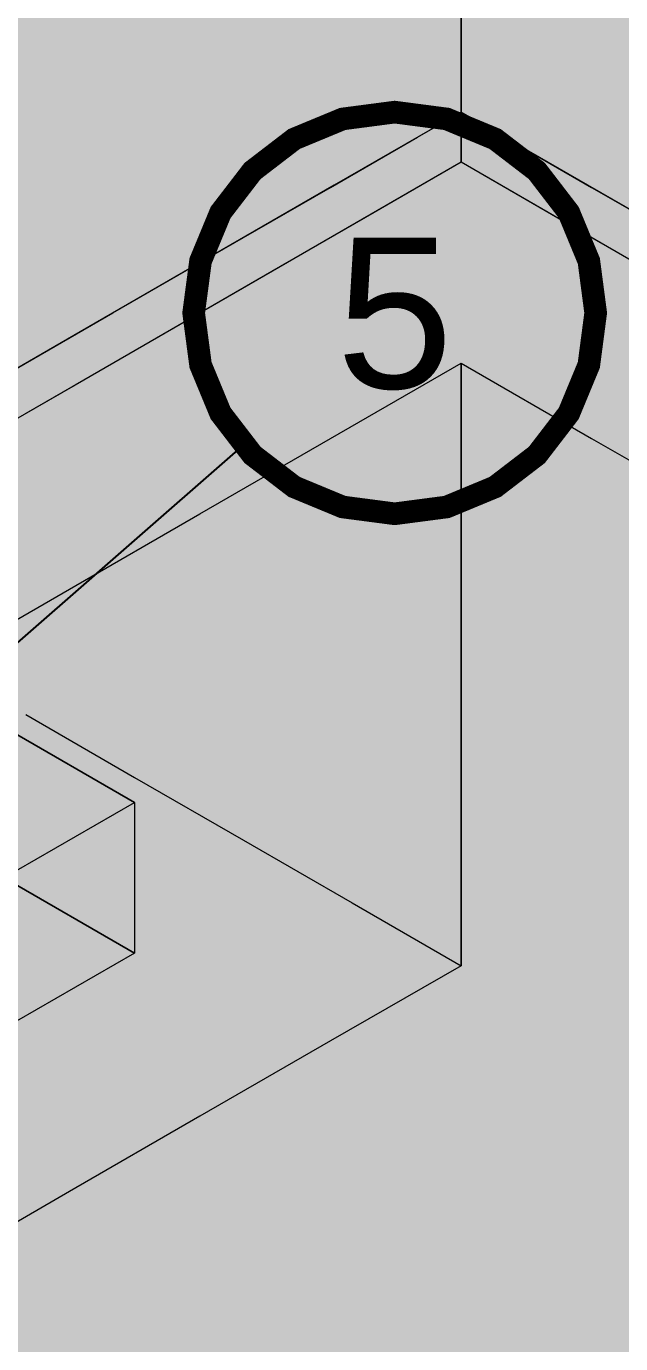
# Model space of a CAD drawing. Header units: metres. Extents: x 349122 to 349453, y 9281252 to 9281971.
# Drawn here: x 349264.1785 to 349264.2968, y 9281656.6197 to 9281656.8821 of the extents above; entities that cross this region are included whole.
import ezdxf
from ezdxf.enums import TextEntityAlignment as Align

# ---------------------------------------------------------------- set-up
doc = ezdxf.new("R2010")
doc.units = ezdxf.units.M
doc.header["$LTSCALE"] = 0.25
doc.layers.add('ISO-3D', color=7, linetype='CONTINUOUS', lineweight=13)
doc.layers.add('ISO-3D-ARISTAS', color=250, linetype='CONTINUOUS', lineweight=13)
doc.layers.add('LLAMADAS-NUM', color=30, linetype='CONTINUOUS', lineweight=25, true_color=0xc05014)
doc.styles.get("Standard").update_dxf_attribs({"font": 'arial.ttf'})

msp = doc.modelspace()

# ---------------------------------------------------------------- linework, layer by layer
at = {"layer": 'ISO-3D', "true_color": 0x9e9d98}
for points in [[(349264.22788, 9281656.87959), (349264.20314, 9281656.89387), (349264.22788, 9281656.90853), (349264.20314, 9281656.92282)], [(349264.27737, 9281656.87996), (349264.25263, 9281656.89425), (349264.27737, 9281656.90891), (349264.25263, 9281656.9232)], [(349264.29026, 9281656.87708), (349264.265, 9281656.89167), (349264.29026, 9281656.90375), (349264.265, 9281656.91833)], [(349264.25263, 9281656.8653), (349264.22788, 9281656.87959), (349264.25263, 9281656.89425), (349264.22788, 9281656.90853)], [(349264.30212, 9281656.86568), (349264.27737, 9281656.87996), (349264.30212, 9281656.89462), (349264.27737, 9281656.90891)], [(349264.20314, 9281656.86492), (349264.1784, 9281656.87921), (349264.20314, 9281656.89387), (349264.1784, 9281656.90816)], [(349264.31552, 9281656.8625), (349264.29026, 9281656.87708), (349264.31552, 9281656.88917), (349264.29026, 9281656.90375)], [(349264.22788, 9281656.85064), (349264.20314, 9281656.86492), (349264.22788, 9281656.87959), (349264.20314, 9281656.89387)], [(349264.27737, 9281656.85102), (349264.25263, 9281656.8653), (349264.27737, 9281656.87996), (349264.25263, 9281656.89425)], [(349264.29026, 9281656.85042), (349264.265, 9281656.865), (349264.29026, 9281656.87708), (349264.265, 9281656.89167)], [(349264.25263, 9281656.83635), (349264.22788, 9281656.85064), (349264.25263, 9281656.8653), (349264.22788, 9281656.87959)], [(349264.30212, 9281656.83673), (349264.27737, 9281656.85102), (349264.30212, 9281656.86568), (349264.27737, 9281656.87996)], [(349264.20314, 9281656.83598), (349264.1784, 9281656.85026), (349264.20314, 9281656.86492), (349264.1784, 9281656.87921)], [(349264.31552, 9281656.83583), (349264.29026, 9281656.85042), (349264.31552, 9281656.8625), (349264.29026, 9281656.87708)], [(349264.22788, 9281656.82169), (349264.20314, 9281656.83598), (349264.22788, 9281656.85064), (349264.20314, 9281656.86492)], [(349264.27737, 9281656.82207), (349264.25263, 9281656.83635), (349264.27737, 9281656.85102), (349264.25263, 9281656.8653)], [(349264.25263, 9281656.80741), (349264.22788, 9281656.82169), (349264.25263, 9281656.83635), (349264.22788, 9281656.85064)], [(349264.30212, 9281656.80778), (349264.27737, 9281656.82207), (349264.30212, 9281656.83673), (349264.27737, 9281656.85102)], [(349264.20314, 9281656.80703), (349264.1784, 9281656.82132), (349264.20314, 9281656.83598), (349264.1784, 9281656.85026)], [(349264.22788, 9281656.79274), (349264.20314, 9281656.80703), (349264.22788, 9281656.82169), (349264.20314, 9281656.83598)], [(349264.27737, 9281656.79312), (349264.25263, 9281656.80741), (349264.27737, 9281656.82207), (349264.25263, 9281656.83635)], [(349264.30212, 9281656.77883), (349264.27737, 9281656.79312), (349264.30212, 9281656.80778), (349264.27737, 9281656.82207)], [(349264.20314, 9281656.77808), (349264.1784, 9281656.79237), (349264.20314, 9281656.80703), (349264.1784, 9281656.82132)], [(349264.25263, 9281656.77846), (349264.22788, 9281656.79274), (349264.25263, 9281656.80741), (349264.22788, 9281656.82169)], [(349264.29098, 9281656.78), (349264.265, 9281656.795), (349264.29098, 9281656.8), (349264.265, 9281656.815)], [(349264.22788, 9281656.7638), (349264.20314, 9281656.77808), (349264.22788, 9281656.79274), (349264.20314, 9281656.80703)], [(349264.27737, 9281656.76417), (349264.25263, 9281656.77846), (349264.27737, 9281656.79312), (349264.25263, 9281656.80741)], [(349264.31696, 9281656.765), (349264.29098, 9281656.78), (349264.31696, 9281656.785), (349264.29098, 9281656.8)], [(349264.29098, 9281656.755), (349264.265, 9281656.77), (349264.29098, 9281656.78), (349264.265, 9281656.795)], [(349264.30212, 9281656.74989), (349264.27737, 9281656.76417), (349264.30212, 9281656.77883), (349264.27737, 9281656.79312)], [(349264.20314, 9281656.74914), (349264.1784, 9281656.76342), (349264.20314, 9281656.77808), (349264.1784, 9281656.79237)], [(349264.25263, 9281656.74951), (349264.22788, 9281656.7638), (349264.25263, 9281656.77846), (349264.22788, 9281656.79274)], [(349264.31696, 9281656.74), (349264.29098, 9281656.755), (349264.31696, 9281656.765), (349264.29098, 9281656.78)], [(349264.22788, 9281656.73485), (349264.20314, 9281656.74914), (349264.22788, 9281656.7638), (349264.20314, 9281656.77808)], [(349264.27737, 9281656.73523), (349264.25263, 9281656.74951), (349264.27737, 9281656.76417), (349264.25263, 9281656.77846)], [(349264.29098, 9281656.73), (349264.265, 9281656.745), (349264.29098, 9281656.755), (349264.265, 9281656.77)], [(349264.30212, 9281656.72094), (349264.27737, 9281656.73523), (349264.30212, 9281656.74989), (349264.27737, 9281656.76417)], [(349264.20314, 9281656.72019), (349264.1784, 9281656.73447), (349264.20314, 9281656.74914), (349264.1784, 9281656.76342)], [(349264.25263, 9281656.72056), (349264.22788, 9281656.73485), (349264.25263, 9281656.74951), (349264.22788, 9281656.7638)], [(349264.31696, 9281656.715), (349264.29098, 9281656.73), (349264.31696, 9281656.74), (349264.29098, 9281656.755)], [(349264.22788, 9281656.7059), (349264.20314, 9281656.72019), (349264.22788, 9281656.73485), (349264.20314, 9281656.74914)], [(349264.27737, 9281656.70628), (349264.25263, 9281656.72056), (349264.27737, 9281656.73523), (349264.25263, 9281656.74951)], [(349264.20005, 9281656.70437), (349264.1784, 9281656.71687), (349264.20005, 9281656.7325), (349264.1784, 9281656.745)], [(349264.29098, 9281656.705), (349264.265, 9281656.72), (349264.29098, 9281656.73), (349264.265, 9281656.745)], [(349264.30212, 9281656.69199), (349264.27737, 9281656.70628), (349264.30212, 9281656.72094), (349264.27737, 9281656.73523)], [(349264.20314, 9281656.69124), (349264.1784, 9281656.70553), (349264.20314, 9281656.72019), (349264.1784, 9281656.73447)], [(349264.25263, 9281656.69162), (349264.22788, 9281656.7059), (349264.25263, 9281656.72056), (349264.22788, 9281656.73485)], [(349264.2217, 9281656.69187), (349264.20005, 9281656.70437), (349264.2217, 9281656.72), (349264.20005, 9281656.7325)], [(349264.31696, 9281656.69), (349264.29098, 9281656.705), (349264.31696, 9281656.715), (349264.29098, 9281656.73)], [(349264.22788, 9281656.67695), (349264.20314, 9281656.69124), (349264.22788, 9281656.7059), (349264.20314, 9281656.72019)], [(349264.24335, 9281656.67937), (349264.2217, 9281656.69187), (349264.24335, 9281656.7075), (349264.2217, 9281656.72)], [(349264.27737, 9281656.67733), (349264.25263, 9281656.69162), (349264.27737, 9281656.70628), (349264.25263, 9281656.72056)], [(349264.29098, 9281656.68), (349264.265, 9281656.695), (349264.29098, 9281656.705), (349264.265, 9281656.72)], [(349264.20005, 9281656.67625), (349264.1784, 9281656.68875), (349264.20005, 9281656.70437), (349264.1784, 9281656.71687)], [(349264.265, 9281656.66687), (349264.24335, 9281656.67937), (349264.265, 9281656.695), (349264.24335, 9281656.7075)], [(349264.30212, 9281656.66305), (349264.27737, 9281656.67733), (349264.30212, 9281656.69199), (349264.27737, 9281656.70628)], [(349264.20314, 9281656.66229), (349264.1784, 9281656.67658), (349264.20314, 9281656.69124), (349264.1784, 9281656.70553)], [(349264.2217, 9281656.66375), (349264.20005, 9281656.67625), (349264.2217, 9281656.69187), (349264.20005, 9281656.70437)], [(349264.25263, 9281656.66267), (349264.22788, 9281656.67695), (349264.25263, 9281656.69162), (349264.22788, 9281656.7059)], [(349264.31696, 9281656.665), (349264.29098, 9281656.68), (349264.31696, 9281656.69), (349264.29098, 9281656.705)], [(349264.29098, 9281656.65187), (349264.265, 9281656.66687), (349264.29098, 9281656.68), (349264.265, 9281656.695)], [(349264.22788, 9281656.64801), (349264.20314, 9281656.66229), (349264.22788, 9281656.67695), (349264.20314, 9281656.69124)], [(349264.24335, 9281656.65125), (349264.2217, 9281656.66375), (349264.24335, 9281656.67937), (349264.2217, 9281656.69187)], [(349264.27737, 9281656.64838), (349264.25263, 9281656.66267), (349264.27737, 9281656.67733), (349264.25263, 9281656.69162)], [(349264.20005, 9281656.64812), (349264.1784, 9281656.66062), (349264.20005, 9281656.67625), (349264.1784, 9281656.68875)], [(349264.265, 9281656.63875), (349264.24335, 9281656.65125), (349264.265, 9281656.66687), (349264.24335, 9281656.67937)], [(349264.31696, 9281656.63687), (349264.29098, 9281656.65187), (349264.31696, 9281656.665), (349264.29098, 9281656.68)], [(349264.20314, 9281656.63335), (349264.1784, 9281656.64763), (349264.20314, 9281656.66229), (349264.1784, 9281656.67658)], [(349264.2217, 9281656.63562), (349264.20005, 9281656.64812), (349264.2217, 9281656.66375), (349264.20005, 9281656.67625)], [(349264.25263, 9281656.63372), (349264.22788, 9281656.64801), (349264.25263, 9281656.66267), (349264.22788, 9281656.67695)], [(349264.30212, 9281656.6341), (349264.27737, 9281656.64838), (349264.30212, 9281656.66305), (349264.27737, 9281656.67733)], [(349264.29098, 9281656.62375), (349264.265, 9281656.63875), (349264.29098, 9281656.65187), (349264.265, 9281656.66687)], [(349264.22788, 9281656.61906), (349264.20314, 9281656.63335), (349264.22788, 9281656.64801), (349264.20314, 9281656.66229)], [(349264.24335, 9281656.62312), (349264.2217, 9281656.63562), (349264.24335, 9281656.65125), (349264.2217, 9281656.66375)], [(349264.27737, 9281656.61944), (349264.25263, 9281656.63372), (349264.27737, 9281656.64838), (349264.25263, 9281656.66267)], [(349264.20005, 9281656.62), (349264.1784, 9281656.6325), (349264.20005, 9281656.64812), (349264.1784, 9281656.66062)], [(349264.265, 9281656.61062), (349264.24335, 9281656.62312), (349264.265, 9281656.63875), (349264.24335, 9281656.65125)], [(349264.31696, 9281656.60875), (349264.29098, 9281656.62375), (349264.31696, 9281656.63687), (349264.29098, 9281656.65187)], [(349264.20314, 9281656.6044), (349264.1784, 9281656.61868), (349264.20314, 9281656.63335), (349264.1784, 9281656.64763)], [(349264.2217, 9281656.6075), (349264.20005, 9281656.62), (349264.2217, 9281656.63562), (349264.20005, 9281656.64812)], [(349264.25263, 9281656.60477), (349264.22788, 9281656.61906), (349264.25263, 9281656.63372), (349264.22788, 9281656.64801)], [(349264.30212, 9281656.60515), (349264.27737, 9281656.61944), (349264.30212, 9281656.6341), (349264.27737, 9281656.64838)], [(349264.29098, 9281656.59562), (349264.265, 9281656.61062), (349264.29098, 9281656.62375), (349264.265, 9281656.63875)], [(349264.24335, 9281656.595), (349264.2217, 9281656.6075), (349264.24335, 9281656.62312), (349264.2217, 9281656.63562)], [(349264.22788, 9281656.59011), (349264.20314, 9281656.6044), (349264.22788, 9281656.61906), (349264.20314, 9281656.63335)], [(349264.27737, 9281656.59049), (349264.25263, 9281656.60477), (349264.27737, 9281656.61944), (349264.25263, 9281656.63372)], [(349264.20005, 9281656.59187), (349264.1784, 9281656.60437), (349264.20005, 9281656.62), (349264.1784, 9281656.6325)], [(349264.265, 9281656.5825), (349264.24335, 9281656.595), (349264.265, 9281656.61062), (349264.24335, 9281656.62312)], [(349264.31696, 9281656.58062), (349264.29098, 9281656.59562), (349264.31696, 9281656.60875), (349264.29098, 9281656.62375)], [(349264.2217, 9281656.57937), (349264.20005, 9281656.59187), (349264.2217, 9281656.6075), (349264.20005, 9281656.62)]]:
    msp.add_solid(points, dxfattribs=at)
at = {"layer": 'ISO-3D', "true_color": 0x7f7e7a}
for points in [[(349264.2394, 9281656.89022), (349264.21379, 9281656.87543), (349264.2394, 9281656.92022), (349264.21379, 9281656.90543)], [(349264.21379, 9281656.87543), (349264.18819, 9281656.86065), (349264.21379, 9281656.90543), (349264.18819, 9281656.89065)], [(349264.265, 9281656.88), (349264.2394, 9281656.86522), (349264.265, 9281656.905), (349264.2394, 9281656.89022)], [(349264.18819, 9281656.86065), (349264.16258, 9281656.84587), (349264.18819, 9281656.89065), (349264.16258, 9281656.87587)], [(349264.2394, 9281656.86522), (349264.21379, 9281656.85043), (349264.2394, 9281656.89022), (349264.21379, 9281656.87543)], [(349264.265, 9281656.855), (349264.2394, 9281656.84022), (349264.265, 9281656.88), (349264.2394, 9281656.86522)], [(349264.21379, 9281656.85043), (349264.18819, 9281656.83565), (349264.21379, 9281656.87543), (349264.18819, 9281656.86065)], [(349264.2394, 9281656.84022), (349264.21379, 9281656.82543), (349264.2394, 9281656.86522), (349264.21379, 9281656.85043)], [(349264.18819, 9281656.83565), (349264.16258, 9281656.82087), (349264.18819, 9281656.86065), (349264.16258, 9281656.84587)], [(349264.21379, 9281656.82543), (349264.18819, 9281656.81065), (349264.21379, 9281656.85043), (349264.18819, 9281656.83565)], [(349264.18819, 9281656.81065), (349264.16258, 9281656.79587), (349264.18819, 9281656.83565), (349264.16258, 9281656.82087)], [(349264.20005, 9281656.6975), (349264.17654, 9281656.68393), (349264.20005, 9281656.7275), (349264.17654, 9281656.71393)]]:
    msp.add_solid(points, dxfattribs=at)
at = {"layer": 'ISO-3D', "true_color": 0x8e8d88}
for points in [[(349264.31263, 9281656.8775), (349264.28882, 9281656.89125), (349264.31263, 9281656.9075), (349264.28882, 9281656.92125)], [(349264.265, 9281656.89167), (349264.23974, 9281656.87708), (349264.265, 9281656.91833), (349264.23974, 9281656.90375)], [(349264.21448, 9281656.88917), (349264.18922, 9281656.87458), (349264.21448, 9281656.91583), (349264.18922, 9281656.90125)], [(349264.23974, 9281656.87708), (349264.21448, 9281656.8625), (349264.23974, 9281656.90375), (349264.21448, 9281656.88917)], [(349264.28882, 9281656.86625), (349264.265, 9281656.88), (349264.28882, 9281656.89125), (349264.265, 9281656.905)], [(349264.18922, 9281656.87458), (349264.16396, 9281656.86), (349264.18922, 9281656.90125), (349264.16396, 9281656.88667)], [(349264.265, 9281656.865), (349264.23974, 9281656.85042), (349264.265, 9281656.89167), (349264.23974, 9281656.87708)], [(349264.31263, 9281656.8525), (349264.28882, 9281656.86625), (349264.31263, 9281656.8775), (349264.28882, 9281656.89125)], [(349264.21448, 9281656.8625), (349264.18922, 9281656.84792), (349264.21448, 9281656.88917), (349264.18922, 9281656.87458)], [(349264.28882, 9281656.84125), (349264.265, 9281656.855), (349264.28882, 9281656.86625), (349264.265, 9281656.88)], [(349264.23974, 9281656.85042), (349264.21448, 9281656.83583), (349264.23974, 9281656.87708), (349264.21448, 9281656.8625)], [(349264.18922, 9281656.84792), (349264.16396, 9281656.83333), (349264.18922, 9281656.87458), (349264.16396, 9281656.86)], [(349264.31263, 9281656.8275), (349264.28882, 9281656.84125), (349264.31263, 9281656.8525), (349264.28882, 9281656.86625)], [(349264.21448, 9281656.83583), (349264.18922, 9281656.82125), (349264.21448, 9281656.8625), (349264.18922, 9281656.84792)], [(349264.18922, 9281656.82125), (349264.16396, 9281656.80667), (349264.18922, 9281656.84792), (349264.16396, 9281656.83333)], [(349264.265, 9281656.795), (349264.23902, 9281656.78), (349264.265, 9281656.815), (349264.23902, 9281656.8)], [(349264.23902, 9281656.78), (349264.21304, 9281656.765), (349264.23902, 9281656.8), (349264.21304, 9281656.785)], [(349264.265, 9281656.77), (349264.23902, 9281656.755), (349264.265, 9281656.795), (349264.23902, 9281656.78)], [(349264.21304, 9281656.765), (349264.18706, 9281656.75), (349264.21304, 9281656.785), (349264.18706, 9281656.77)], [(349264.23902, 9281656.755), (349264.21304, 9281656.74), (349264.23902, 9281656.78), (349264.21304, 9281656.765)], [(349264.18706, 9281656.75), (349264.16108, 9281656.735), (349264.18706, 9281656.77), (349264.16108, 9281656.755)], [(349264.265, 9281656.745), (349264.23902, 9281656.73), (349264.265, 9281656.77), (349264.23902, 9281656.755)], [(349264.21304, 9281656.74), (349264.18706, 9281656.725), (349264.21304, 9281656.765), (349264.18706, 9281656.75)], [(349264.23902, 9281656.73), (349264.21304, 9281656.715), (349264.23902, 9281656.755), (349264.21304, 9281656.74)], [(349264.18706, 9281656.725), (349264.16108, 9281656.71), (349264.18706, 9281656.75), (349264.16108, 9281656.735)], [(349264.265, 9281656.72), (349264.23902, 9281656.705), (349264.265, 9281656.745), (349264.23902, 9281656.73)], [(349264.20005, 9281656.6975), (349264.17407, 9281656.7125), (349264.20005, 9281656.7275), (349264.17407, 9281656.7425)], [(349264.21304, 9281656.715), (349264.18706, 9281656.7), (349264.21304, 9281656.74), (349264.18706, 9281656.725)], [(349264.23902, 9281656.705), (349264.21304, 9281656.69), (349264.23902, 9281656.73), (349264.21304, 9281656.715)], [(349264.18706, 9281656.7), (349264.16108, 9281656.685), (349264.18706, 9281656.725), (349264.16108, 9281656.71)], [(349264.265, 9281656.695), (349264.23902, 9281656.68), (349264.265, 9281656.72), (349264.23902, 9281656.705)], [(349264.21304, 9281656.69), (349264.18706, 9281656.675), (349264.21304, 9281656.715), (349264.18706, 9281656.7)], [(349264.23902, 9281656.68), (349264.21304, 9281656.665), (349264.23902, 9281656.705), (349264.21304, 9281656.69)], [(349264.18706, 9281656.675), (349264.16108, 9281656.66), (349264.18706, 9281656.7), (349264.16108, 9281656.685)], [(349264.21304, 9281656.665), (349264.18706, 9281656.65), (349264.21304, 9281656.69), (349264.18706, 9281656.675)], [(349264.18706, 9281656.65), (349264.16108, 9281656.635), (349264.18706, 9281656.675), (349264.16108, 9281656.66)]]:
    msp.add_solid(points, dxfattribs=at)
at = {"layer": 'ISO-3D', "true_color": 0x9e9c96}
for points in [[(349264.24167, 9281656.89403), (349264.21809, 9281656.88042), (349264.21785, 9281656.90778), (349264.19427, 9281656.89417)], [(349264.28906, 9281656.89389), (349264.26548, 9281656.88028), (349264.26524, 9281656.90764), (349264.24167, 9281656.89403)], [(349264.33645, 9281656.89375), (349264.31287, 9281656.88014), (349264.31263, 9281656.9075), (349264.28906, 9281656.89389)], [(349264.21809, 9281656.88042), (349264.19452, 9281656.86681), (349264.19427, 9281656.89417), (349264.1707, 9281656.88056)], [(349264.26548, 9281656.88028), (349264.24191, 9281656.86667), (349264.24167, 9281656.89403), (349264.21809, 9281656.88042)], [(349264.31287, 9281656.88014), (349264.2893, 9281656.86653), (349264.28906, 9281656.89389), (349264.26548, 9281656.88028)], [(349264.19452, 9281656.86681), (349264.17094, 9281656.85319), (349264.1707, 9281656.88056), (349264.14712, 9281656.86694)], [(349264.24191, 9281656.86667), (349264.21833, 9281656.85306), (349264.21809, 9281656.88042), (349264.19452, 9281656.86681)], [(349264.2893, 9281656.86653), (349264.26572, 9281656.85292), (349264.26548, 9281656.88028), (349264.24191, 9281656.86667)], [(349264.33669, 9281656.86639), (349264.31311, 9281656.85278), (349264.31287, 9281656.88014), (349264.2893, 9281656.86653)], [(349264.21833, 9281656.85306), (349264.19476, 9281656.83944), (349264.19452, 9281656.86681), (349264.17094, 9281656.85319)], [(349264.26572, 9281656.85292), (349264.24215, 9281656.83931), (349264.24191, 9281656.86667), (349264.21833, 9281656.85306)], [(349264.31311, 9281656.85278), (349264.28954, 9281656.83917), (349264.2893, 9281656.86653), (349264.26572, 9281656.85292)], [(349264.19476, 9281656.83944), (349264.17118, 9281656.82583), (349264.17094, 9281656.85319), (349264.14736, 9281656.83958)], [(349264.24215, 9281656.83931), (349264.21857, 9281656.82569), (349264.21833, 9281656.85306), (349264.19476, 9281656.83944)], [(349264.28954, 9281656.83917), (349264.26596, 9281656.82556), (349264.26572, 9281656.85292), (349264.24215, 9281656.83931)], [(349264.33909, 9281656.83778), (349264.31552, 9281656.82417), (349264.31311, 9281656.85278), (349264.28954, 9281656.83917)], [(349264.21857, 9281656.82569), (349264.195, 9281656.81208), (349264.19476, 9281656.83944), (349264.17118, 9281656.82583)], [(349264.26596, 9281656.82556), (349264.24239, 9281656.81194), (349264.24215, 9281656.83931), (349264.21857, 9281656.82569)], [(349264.31552, 9281656.82417), (349264.29194, 9281656.81056), (349264.28954, 9281656.83917), (349264.26596, 9281656.82556)], [(349264.195, 9281656.81208), (349264.17142, 9281656.79847), (349264.17118, 9281656.82583), (349264.14761, 9281656.81222)], [(349264.24239, 9281656.81194), (349264.21881, 9281656.79833), (349264.21857, 9281656.82569), (349264.195, 9281656.81208)], [(349264.29194, 9281656.81056), (349264.26837, 9281656.79694), (349264.26596, 9281656.82556), (349264.24239, 9281656.81194)], [(349264.3415, 9281656.80917), (349264.31792, 9281656.79556), (349264.31552, 9281656.82417), (349264.29194, 9281656.81056)], [(349264.29098, 9281656.8), (349264.265, 9281656.785), (349264.265, 9281656.815), (349264.23902, 9281656.8)], [(349264.21881, 9281656.79833), (349264.19524, 9281656.78472), (349264.195, 9281656.81208), (349264.17142, 9281656.79847)], [(349264.26837, 9281656.79694), (349264.24479, 9281656.78333), (349264.24239, 9281656.81194), (349264.21881, 9281656.79833)], [(349264.31792, 9281656.79556), (349264.29435, 9281656.78194), (349264.29194, 9281656.81056), (349264.26837, 9281656.79694)], [(349264.19524, 9281656.78472), (349264.17166, 9281656.77111), (349264.17142, 9281656.79847), (349264.14785, 9281656.78486)], [(349264.24479, 9281656.78333), (349264.22122, 9281656.76972), (349264.21881, 9281656.79833), (349264.19524, 9281656.78472)], [(349264.265, 9281656.785), (349264.23902, 9281656.77), (349264.23902, 9281656.8), (349264.21304, 9281656.785)], [(349264.31696, 9281656.785), (349264.29098, 9281656.77), (349264.29098, 9281656.8), (349264.265, 9281656.785)], [(349264.29435, 9281656.78194), (349264.27077, 9281656.76833), (349264.26837, 9281656.79694), (349264.24479, 9281656.78333)], [(349264.34246, 9281656.78139), (349264.31889, 9281656.76778), (349264.31792, 9281656.79556), (349264.29435, 9281656.78194)], [(349264.23902, 9281656.77), (349264.21304, 9281656.755), (349264.21304, 9281656.785), (349264.18706, 9281656.77)], [(349264.29098, 9281656.77), (349264.265, 9281656.755), (349264.265, 9281656.785), (349264.23902, 9281656.77)], [(349264.34294, 9281656.77), (349264.31696, 9281656.755), (349264.31696, 9281656.785), (349264.29098, 9281656.77)], [(349264.22122, 9281656.76972), (349264.19764, 9281656.75611), (349264.19524, 9281656.78472), (349264.17166, 9281656.77111)], [(349264.27077, 9281656.76833), (349264.2472, 9281656.75472), (349264.24479, 9281656.78333), (349264.22122, 9281656.76972)], [(349264.31889, 9281656.76778), (349264.29531, 9281656.75417), (349264.29435, 9281656.78194), (349264.27077, 9281656.76833)], [(349264.19764, 9281656.75611), (349264.17407, 9281656.7425), (349264.17166, 9281656.77111), (349264.14809, 9281656.7575)], [(349264.21304, 9281656.755), (349264.18706, 9281656.74), (349264.18706, 9281656.77), (349264.16108, 9281656.755)], [(349264.2472, 9281656.75472), (349264.22362, 9281656.74111), (349264.22122, 9281656.76972), (349264.19764, 9281656.75611)], [(349264.265, 9281656.755), (349264.23902, 9281656.74), (349264.23902, 9281656.77), (349264.21304, 9281656.755)], [(349264.31696, 9281656.755), (349264.29098, 9281656.74), (349264.29098, 9281656.77), (349264.265, 9281656.755)], [(349264.29531, 9281656.75417), (349264.27174, 9281656.74056), (349264.27077, 9281656.76833), (349264.2472, 9281656.75472)], [(349264.34342, 9281656.75361), (349264.31985, 9281656.74), (349264.31889, 9281656.76778), (349264.29531, 9281656.75417)], [(349264.18706, 9281656.74), (349264.16108, 9281656.725), (349264.16108, 9281656.755), (349264.1351, 9281656.74)], [(349264.22362, 9281656.74111), (349264.20005, 9281656.7275), (349264.19764, 9281656.75611), (349264.17407, 9281656.7425)], [(349264.23902, 9281656.74), (349264.21304, 9281656.725), (349264.21304, 9281656.755), (349264.18706, 9281656.74)], [(349264.27174, 9281656.74056), (349264.24816, 9281656.72694), (349264.2472, 9281656.75472), (349264.22362, 9281656.74111)], [(349264.29098, 9281656.74), (349264.265, 9281656.725), (349264.265, 9281656.755), (349264.23902, 9281656.74)], [(349264.31985, 9281656.74), (349264.29627, 9281656.72639), (349264.29531, 9281656.75417), (349264.27174, 9281656.74056)], [(349264.34294, 9281656.74), (349264.31696, 9281656.725), (349264.31696, 9281656.755), (349264.29098, 9281656.74)], [(349264.24816, 9281656.72694), (349264.22459, 9281656.71333), (349264.22362, 9281656.74111), (349264.20005, 9281656.7275)], [(349264.29627, 9281656.72639), (349264.2727, 9281656.71278), (349264.27174, 9281656.74056), (349264.24816, 9281656.72694)], [(349264.21304, 9281656.725), (349264.18706, 9281656.71), (349264.18706, 9281656.74), (349264.16108, 9281656.725)], [(349264.265, 9281656.725), (349264.23902, 9281656.71), (349264.23902, 9281656.74), (349264.21304, 9281656.725)], [(349264.31696, 9281656.725), (349264.29098, 9281656.71), (349264.29098, 9281656.74), (349264.265, 9281656.725)], [(349264.34439, 9281656.72583), (349264.32081, 9281656.71222), (349264.31985, 9281656.74), (349264.29627, 9281656.72639)], [(349264.22459, 9281656.71333), (349264.20108, 9281656.69976), (349264.20005, 9281656.7275), (349264.17654, 9281656.71393)], [(349264.18706, 9281656.71), (349264.16108, 9281656.695), (349264.16108, 9281656.725), (349264.1351, 9281656.71)], [(349264.23902, 9281656.71), (349264.21304, 9281656.695), (349264.21304, 9281656.725), (349264.18706, 9281656.71)], [(349264.2727, 9281656.71278), (349264.24912, 9281656.69917), (349264.24816, 9281656.72694), (349264.22459, 9281656.71333)], [(349264.29098, 9281656.71), (349264.265, 9281656.695), (349264.265, 9281656.725), (349264.23902, 9281656.71)], [(349264.32081, 9281656.71222), (349264.29724, 9281656.69861), (349264.29627, 9281656.72639), (349264.2727, 9281656.71278)], [(349264.34294, 9281656.71), (349264.31696, 9281656.695), (349264.31696, 9281656.725), (349264.29098, 9281656.71)], [(349264.20005, 9281656.6975), (349264.17654, 9281656.68393), (349264.17407, 9281656.7125), (349264.15056, 9281656.69893)], [(349264.20108, 9281656.69976), (349264.17757, 9281656.68619), (349264.17654, 9281656.71393), (349264.15304, 9281656.70036)], [(349264.24912, 9281656.69917), (349264.22562, 9281656.6856), (349264.22459, 9281656.71333), (349264.20108, 9281656.69976)], [(349264.29724, 9281656.69861), (349264.27366, 9281656.685), (349264.2727, 9281656.71278), (349264.24912, 9281656.69917)], [(349264.21304, 9281656.695), (349264.18706, 9281656.68), (349264.18706, 9281656.71), (349264.16108, 9281656.695)], [(349264.265, 9281656.695), (349264.23902, 9281656.68), (349264.23902, 9281656.71), (349264.21304, 9281656.695)], [(349264.31696, 9281656.695), (349264.29098, 9281656.68), (349264.29098, 9281656.71), (349264.265, 9281656.695)], [(349264.22562, 9281656.6856), (349264.20211, 9281656.67202), (349264.20108, 9281656.69976), (349264.17757, 9281656.68619)], [(349264.27366, 9281656.685), (349264.25015, 9281656.67143), (349264.24912, 9281656.69917), (349264.22562, 9281656.6856)], [(349264.32177, 9281656.68444), (349264.2982, 9281656.67083), (349264.29724, 9281656.69861), (349264.27366, 9281656.685)], [(349264.18706, 9281656.68), (349264.16108, 9281656.665), (349264.16108, 9281656.695), (349264.1351, 9281656.68)], [(349264.23902, 9281656.68), (349264.21304, 9281656.665), (349264.21304, 9281656.695), (349264.18706, 9281656.68)], [(349264.29098, 9281656.68), (349264.265, 9281656.665), (349264.265, 9281656.695), (349264.23902, 9281656.68)], [(349264.34294, 9281656.68), (349264.31696, 9281656.665), (349264.31696, 9281656.695), (349264.29098, 9281656.68)], [(349264.20211, 9281656.67202), (349264.1786, 9281656.65845), (349264.17757, 9281656.68619), (349264.15407, 9281656.67262)], [(349264.25015, 9281656.67143), (349264.22665, 9281656.65786), (349264.22562, 9281656.6856), (349264.20211, 9281656.67202)], [(349264.2982, 9281656.67083), (349264.27469, 9281656.65726), (349264.27366, 9281656.685), (349264.25015, 9281656.67143)], [(349264.21304, 9281656.665), (349264.18706, 9281656.65), (349264.18706, 9281656.68), (349264.16108, 9281656.665)], [(349264.265, 9281656.665), (349264.23902, 9281656.65), (349264.23902, 9281656.68), (349264.21304, 9281656.665)], [(349264.31696, 9281656.665), (349264.29098, 9281656.65), (349264.29098, 9281656.68), (349264.265, 9281656.665)], [(349264.1786, 9281656.65845), (349264.1551, 9281656.64488), (349264.15407, 9281656.67262), (349264.13056, 9281656.65905)], [(349264.22665, 9281656.65786), (349264.20314, 9281656.64429), (349264.20211, 9281656.67202), (349264.1786, 9281656.65845)], [(349264.27469, 9281656.65726), (349264.25118, 9281656.64369), (349264.25015, 9281656.67143), (349264.22665, 9281656.65786)], [(349264.32274, 9281656.65667), (349264.29923, 9281656.6431), (349264.2982, 9281656.67083), (349264.27469, 9281656.65726)], [(349264.18706, 9281656.65), (349264.16108, 9281656.635), (349264.16108, 9281656.665), (349264.1351, 9281656.65)], [(349264.23902, 9281656.65), (349264.21304, 9281656.635), (349264.21304, 9281656.665), (349264.18706, 9281656.65)], [(349264.29098, 9281656.65), (349264.265, 9281656.635), (349264.265, 9281656.665), (349264.23902, 9281656.65)], [(349264.34294, 9281656.65), (349264.31696, 9281656.635), (349264.31696, 9281656.665), (349264.29098, 9281656.65)], [(349264.20314, 9281656.64429), (349264.17963, 9281656.63071), (349264.1786, 9281656.65845), (349264.1551, 9281656.64488)], [(349264.25118, 9281656.64369), (349264.22768, 9281656.63012), (349264.22665, 9281656.65786), (349264.20314, 9281656.64429)], [(349264.29923, 9281656.6431), (349264.27572, 9281656.62952), (349264.27469, 9281656.65726), (349264.25118, 9281656.64369)], [(349264.21304, 9281656.635), (349264.18706, 9281656.62), (349264.18706, 9281656.65), (349264.16108, 9281656.635)], [(349264.265, 9281656.635), (349264.23902, 9281656.62), (349264.23902, 9281656.65), (349264.21304, 9281656.635)], [(349264.31696, 9281656.635), (349264.29098, 9281656.62), (349264.29098, 9281656.65), (349264.265, 9281656.635)], [(349264.17963, 9281656.63071), (349264.15613, 9281656.61714), (349264.1551, 9281656.64488), (349264.13159, 9281656.63131)], [(349264.22768, 9281656.63012), (349264.20417, 9281656.61655), (349264.20314, 9281656.64429), (349264.17963, 9281656.63071)], [(349264.27572, 9281656.62952), (349264.25222, 9281656.61595), (349264.25118, 9281656.64369), (349264.22768, 9281656.63012)], [(349264.32377, 9281656.62893), (349264.30026, 9281656.61536), (349264.29923, 9281656.6431), (349264.27572, 9281656.62952)], [(349264.18706, 9281656.62), (349264.16108, 9281656.605), (349264.16108, 9281656.635), (349264.1351, 9281656.62)], [(349264.23902, 9281656.62), (349264.21304, 9281656.605), (349264.21304, 9281656.635), (349264.18706, 9281656.62)], [(349264.29098, 9281656.62), (349264.265, 9281656.605), (349264.265, 9281656.635), (349264.23902, 9281656.62)], [(349264.34294, 9281656.62), (349264.31696, 9281656.605), (349264.31696, 9281656.635), (349264.29098, 9281656.62)], [(349264.20417, 9281656.61655), (349264.18067, 9281656.60298), (349264.17963, 9281656.63071), (349264.15613, 9281656.61714)], [(349264.25222, 9281656.61595), (349264.22871, 9281656.60238), (349264.22768, 9281656.63012), (349264.20417, 9281656.61655)], [(349264.30026, 9281656.61536), (349264.27675, 9281656.60179), (349264.27572, 9281656.62952), (349264.25222, 9281656.61595)], [(349264.21304, 9281656.605), (349264.18706, 9281656.59), (349264.18706, 9281656.62), (349264.16108, 9281656.605)], [(349264.265, 9281656.605), (349264.23902, 9281656.59), (349264.23902, 9281656.62), (349264.21304, 9281656.605)], [(349264.31696, 9281656.605), (349264.29098, 9281656.59), (349264.29098, 9281656.62), (349264.265, 9281656.605)]]:
    msp.add_solid(points, dxfattribs=at)
at = {"layer": 'ISO-3D', "true_color": 0xb0aea8}
for points in [[(349264.27366, 9281656.86), (349264.265, 9281656.855), (349264.265, 9281656.865), (349264.25634, 9281656.86)], [(349264.265, 9281656.855), (349264.24768, 9281656.845), (349264.25634, 9281656.86), (349264.23902, 9281656.85)], [(349264.29098, 9281656.85), (349264.28232, 9281656.845), (349264.27366, 9281656.86), (349264.265, 9281656.855)], [(349264.24768, 9281656.845), (349264.23036, 9281656.835), (349264.23902, 9281656.85), (349264.2217, 9281656.84)], [(349264.3083, 9281656.84), (349264.29964, 9281656.835), (349264.29098, 9281656.85), (349264.28232, 9281656.845)], [(349264.23036, 9281656.835), (349264.20438, 9281656.82), (349264.2217, 9281656.84), (349264.19572, 9281656.825)], [(349264.20438, 9281656.82), (349264.1784, 9281656.805), (349264.19572, 9281656.825), (349264.16974, 9281656.81)], [(349264.20005, 9281656.7325), (349264.17407, 9281656.7175), (349264.1784, 9281656.745), (349264.15242, 9281656.73)], [(349264.2217, 9281656.72), (349264.19572, 9281656.705), (349264.20005, 9281656.7325), (349264.17407, 9281656.7175)], [(349264.24335, 9281656.7075), (349264.21737, 9281656.6925), (349264.2217, 9281656.72), (349264.19572, 9281656.705)], [(349264.19572, 9281656.705), (349264.16974, 9281656.69), (349264.17407, 9281656.7175), (349264.14809, 9281656.7025)], [(349264.265, 9281656.695), (349264.23902, 9281656.68), (349264.24335, 9281656.7075), (349264.21737, 9281656.6925)], [(349264.21737, 9281656.6925), (349264.19139, 9281656.6775), (349264.19572, 9281656.705), (349264.16974, 9281656.69)], [(349264.23902, 9281656.68), (349264.21304, 9281656.665), (349264.21737, 9281656.6925), (349264.19139, 9281656.6775)], [(349264.19139, 9281656.6775), (349264.16541, 9281656.6625), (349264.16974, 9281656.69), (349264.14376, 9281656.675)], [(349264.21304, 9281656.665), (349264.18706, 9281656.65), (349264.19139, 9281656.6775), (349264.16541, 9281656.6625)], [(349264.18706, 9281656.65), (349264.16108, 9281656.635), (349264.16541, 9281656.6625), (349264.13943, 9281656.6475)]]:
    msp.add_solid(points, dxfattribs=at)
at = {"layer": 'ISO-3D-ARISTAS', "color": 250}
for p, q in [((349264.265, 9281656.88), (349264.265, 9281656.905)), ((349264.265, 9281656.905), (349264.265, 9281656.88)), ((349264.265, 9281656.89167), (349264.265, 9281656.865)), ((349264.265, 9281656.865), (349264.265, 9281656.89167)), ((349264.265, 9281656.855), (349264.265, 9281656.88)), ((349264.265, 9281656.88), (349264.265, 9281656.855)), ((349264.265, 9281656.865), (349264.23974, 9281656.85042)), ((349264.25634, 9281656.86), (349264.265, 9281656.865)), ((349264.265, 9281656.865), (349264.27366, 9281656.86)), ((349264.29026, 9281656.85042), (349264.265, 9281656.865)), ((349264.23902, 9281656.85), (349264.25634, 9281656.86)), ((349264.27366, 9281656.86), (349264.29098, 9281656.85)), ((349264.265, 9281656.855), (349264.2394, 9281656.84022)), ((349264.265, 9281656.855), (349264.24768, 9281656.845)), ((349264.28232, 9281656.845), (349264.265, 9281656.855)), ((349264.28882, 9281656.84125), (349264.265, 9281656.855)), ((349264.23974, 9281656.85042), (349264.21448, 9281656.83583)), ((349264.2217, 9281656.84), (349264.23902, 9281656.85)), ((349264.31552, 9281656.83583), (349264.29026, 9281656.85042)), ((349264.29098, 9281656.85), (349264.3083, 9281656.84)), ((349264.24768, 9281656.845), (349264.23036, 9281656.835)), ((349264.29964, 9281656.835), (349264.28232, 9281656.845)), ((349264.2394, 9281656.84022), (349264.21379, 9281656.82543)), ((349264.31263, 9281656.8275), (349264.28882, 9281656.84125)), ((349264.19572, 9281656.825), (349264.2217, 9281656.84)), ((349264.21448, 9281656.83583), (349264.18922, 9281656.82125)), ((349264.23036, 9281656.835), (349264.20438, 9281656.82)), ((349264.16974, 9281656.81), (349264.19572, 9281656.825)), ((349264.21379, 9281656.82543), (349264.18819, 9281656.81065)), ((349264.18922, 9281656.82125), (349264.16396, 9281656.80667)), ((349264.20438, 9281656.82), (349264.1784, 9281656.805)), ((349264.23902, 9281656.8), (349264.265, 9281656.815)), ((349264.23902, 9281656.8), (349264.265, 9281656.815)), ((349264.265, 9281656.795), (349264.265, 9281656.815)), ((349264.265, 9281656.815), (349264.29098, 9281656.8)), ((349264.265, 9281656.815), (349264.265, 9281656.795)), ((349264.265, 9281656.815), (349264.29098, 9281656.8)), ((349264.18819, 9281656.81065), (349264.16258, 9281656.79587)), ((349264.21304, 9281656.785), (349264.23902, 9281656.8)), ((349264.21304, 9281656.785), (349264.23902, 9281656.8)), ((349264.29098, 9281656.8), (349264.31696, 9281656.785)), ((349264.29098, 9281656.8), (349264.31696, 9281656.785)), ((349264.265, 9281656.795), (349264.265, 9281656.77)), ((349264.265, 9281656.77), (349264.265, 9281656.795)), ((349264.18706, 9281656.77), (349264.21304, 9281656.785)), ((349264.18706, 9281656.77), (349264.21304, 9281656.785)), ((349264.16108, 9281656.755), (349264.18706, 9281656.77)), ((349264.16108, 9281656.755), (349264.18706, 9281656.77)), ((349264.265, 9281656.77), (349264.265, 9281656.745)), ((349264.265, 9281656.745), (349264.265, 9281656.77)), ((349264.1784, 9281656.745), (349264.20005, 9281656.7325)), ((349264.1784, 9281656.745), (349264.20005, 9281656.7325)), ((349264.265, 9281656.745), (349264.265, 9281656.72)), ((349264.265, 9281656.72), (349264.265, 9281656.745)), ((349264.17407, 9281656.7425), (349264.20005, 9281656.7275)), ((349264.20005, 9281656.7275), (349264.17407, 9281656.7425)), ((349264.20005, 9281656.7325), (349264.2217, 9281656.72)), ((349264.20005, 9281656.7325), (349264.2217, 9281656.72)), ((349264.17654, 9281656.71393), (349264.20005, 9281656.7275)), ((349264.17654, 9281656.71393), (349264.20005, 9281656.7275)), ((349264.20005, 9281656.7275), (349264.20005, 9281656.6975)), ((349264.20005, 9281656.7275), (349264.20005, 9281656.6975)), ((349264.2217, 9281656.72), (349264.24335, 9281656.7075)), ((349264.2217, 9281656.72), (349264.24335, 9281656.7075)), ((349264.265, 9281656.72), (349264.265, 9281656.695)), ((349264.265, 9281656.695), (349264.265, 9281656.72)), ((349264.17407, 9281656.7125), (349264.20005, 9281656.6975)), ((349264.20005, 9281656.6975), (349264.17407, 9281656.7125)), ((349264.24335, 9281656.7075), (349264.265, 9281656.695)), ((349264.24335, 9281656.7075), (349264.265, 9281656.695)), ((349264.20005, 9281656.6975), (349264.17654, 9281656.68393)), ((349264.20005, 9281656.6975), (349264.17654, 9281656.68393)), ((349264.265, 9281656.695), (349264.23902, 9281656.68)), ((349264.265, 9281656.695), (349264.23902, 9281656.68)), ((349264.23902, 9281656.68), (349264.21304, 9281656.665)), ((349264.23902, 9281656.68), (349264.21304, 9281656.665)), ((349264.21304, 9281656.665), (349264.18706, 9281656.65)), ((349264.21304, 9281656.665), (349264.18706, 9281656.65)), ((349264.18706, 9281656.65), (349264.16108, 9281656.635)), ((349264.18706, 9281656.65), (349264.16108, 9281656.635))]:
    msp.add_line(p, q, dxfattribs=at)
at = {"layer": 'LLAMADAS-NUM'}
msp.add_line((349264.09179, 9281656.685), (349264.22169, 9281656.79866), dxfattribs=at)
at = {"layer": 'LLAMADAS-NUM', "const_width": 0.0045}
msp.add_lwpolyline([(349264.29179, 9281656.825), (349264.29043, 9281656.83535), (349264.28644, 9281656.845), (349264.28008, 9281656.85328), (349264.27179, 9281656.85964), (349264.26215, 9281656.86364), (349264.25179, 9281656.865), (349264.24144, 9281656.86364), (349264.23179, 9281656.85964), (349264.22351, 9281656.85328), (349264.21715, 9281656.845), (349264.21316, 9281656.83535), (349264.21179, 9281656.825), (349264.21316, 9281656.81465), (349264.21715, 9281656.805), (349264.22351, 9281656.79672), (349264.23179, 9281656.79036), (349264.24144, 9281656.78636), (349264.25179, 9281656.785), (349264.26215, 9281656.78636), (349264.27179, 9281656.79036), (349264.28008, 9281656.79672), (349264.28644, 9281656.805), (349264.29043, 9281656.81465)], close=True, dxfattribs=at)
at = {"layer": 'LLAMADAS-NUM', "true_color": 0xffffff}
for points in [[(349264.29179, 9281656.825), (349264.25179, 9281656.865), (349264.24144, 9281656.86364)], [(349264.29179, 9281656.825), (349264.26215, 9281656.86364), (349264.25179, 9281656.865)], [(349264.29179, 9281656.825), (349264.24144, 9281656.86364), (349264.23179, 9281656.85964)], [(349264.29179, 9281656.825), (349264.27179, 9281656.85964), (349264.26215, 9281656.86364)], [(349264.29179, 9281656.825), (349264.23179, 9281656.85964), (349264.22351, 9281656.85328)], [(349264.29179, 9281656.825), (349264.28008, 9281656.85328), (349264.27179, 9281656.85964)], [(349264.29179, 9281656.825), (349264.22351, 9281656.85328), (349264.21715, 9281656.845)], [(349264.29179, 9281656.825), (349264.28644, 9281656.845), (349264.28008, 9281656.85328)], [(349264.29179, 9281656.825), (349264.21715, 9281656.845), (349264.21316, 9281656.83535)], [(349264.29179, 9281656.825), (349264.29043, 9281656.83535), (349264.28644, 9281656.845)], [(349264.29179, 9281656.825), (349264.21316, 9281656.83535), (349264.21179, 9281656.825)], [(349264.29179, 9281656.825), (349264.21179, 9281656.825), (349264.21316, 9281656.81465)], [(349264.29179, 9281656.825), (349264.21316, 9281656.81465), (349264.21715, 9281656.805)], [(349264.29179, 9281656.825), (349264.21715, 9281656.805), (349264.22351, 9281656.79672)], [(349264.29179, 9281656.825), (349264.22351, 9281656.79672), (349264.23179, 9281656.79036)], [(349264.29179, 9281656.825), (349264.23179, 9281656.79036), (349264.24144, 9281656.78636)], [(349264.29179, 9281656.825), (349264.24144, 9281656.78636), (349264.25179, 9281656.785)], [(349264.29179, 9281656.825), (349264.25179, 9281656.785), (349264.26215, 9281656.78636)], [(349264.29179, 9281656.825), (349264.26215, 9281656.78636), (349264.27179, 9281656.79036)], [(349264.29179, 9281656.825), (349264.27179, 9281656.79036), (349264.28008, 9281656.79672)], [(349264.29179, 9281656.825), (349264.28008, 9281656.79672), (349264.28644, 9281656.805)], [(349264.29179, 9281656.825), (349264.28644, 9281656.805), (349264.29043, 9281656.81465)]]:
    msp.add_solid(points, dxfattribs=at)

# ---------------------------------------------------------------- texts
at = {"layer": 'LLAMADAS-NUM'}
msp.add_text('5', height=0.03, dxfattribs=at).set_placement((349264.25179, 9281656.825), align=Align.MIDDLE_CENTER)

doc.saveas('drawing.dxf')
